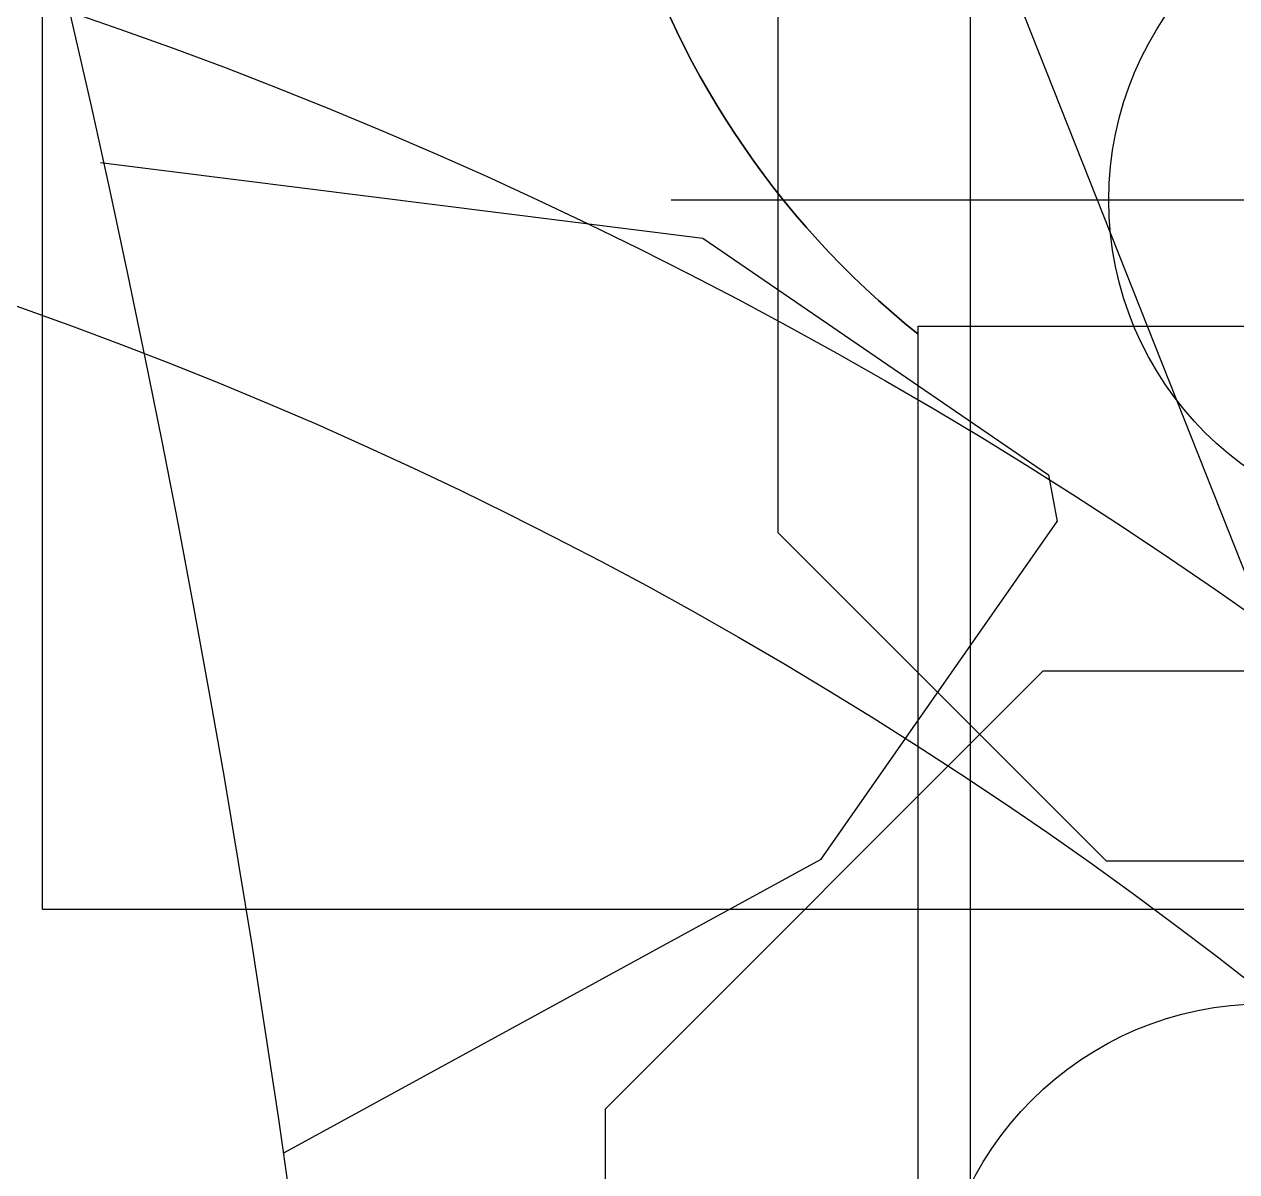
# Model space of a CAD drawing. Extents: x -381 to 213, y -63 to 250.
# Drawn here: x -57.34 to -51.8, y 21.5 to 26.74 of the extents above; entities that cross this region are included whole.
import ezdxf

# ---------------------------------------------------------------- set-up
doc = ezdxf.new("R2010")
doc.units = 0
doc.header["$MEASUREMENT"] = 0
doc.linetypes.add('K5LT_AXLED', pattern=[19.5, 15, -1.5, 1.5, -1.5])
doc.linetypes.add('K5LT_BASIC', pattern=[0])
doc.layers.add('Системный слой', color=7, linetype='Continuous')

# ---------------------------------------------------------------- blocks, each defined once
blk = doc.blocks.new('*U')
at = {"layer": 'Системный слой', "color": 5, "linetype": 'K5LT_BASIC'}
for p, q in [((43.4951, -22.1694), (43.4951, 21.8306)), ((6.6668, 15.7655), (6.6668, 21.2655)), ((10.6669, 9.4283), (10.6669, 18.4283)), ((10.6669, 18.4283), (15.6669, 18.4283)), ((159.4051, 18.0478), (159.4446, 17.8346)), ((159.4051, 18.0478), (159.4446, 17.8346)), ((-63.6167, 17.1792), (-65.6167, 15.1792)), ((-44.6167, 17.1792), (-63.6167, 17.1792)), ((19.6668, 15.7655), (6.6668, 15.7655)), ((42.6167, -4.3208), (42.6167, 15.6792)), ((-65.6167, 15.1792), (-65.6167, -3.8208)), ((44.1167, -5.8208), (42.6167, -4.3208)), ((64.1167, -5.8208), (44.1167, -5.8208))]:
    blk.add_line(p, q, dxfattribs=at)
at = {"layer": 'Системный слой', "color": 30, "linetype": 'K5LT_AXLED'}
blk.add_line((45.6269, -2.8016), (42.1269, -2.8016), dxfattribs=at)
at = {"layer": 'Системный слой', "color": 5, "linetype": 'K5LT_BASIC'}
for points in [[(155.0731, 19.4748), (157.8257, 19.1287), (159.4051, 18.0478)], [(155.0731, 19.4748), (157.8257, 19.1287), (159.4051, 18.0478)], [(155.9103, 14.9516), (158.365, 16.2931), (159.4446, 17.8346)], [(155.9103, 14.9516), (158.365, 16.2931), (159.4446, 17.8346)]]:
    blk.add_lwpolyline(points, dxfattribs=at)
blk = doc.blocks.new('*F')
at = {"layer": 'Системный слой', "color": 5, "linetype": 'K5LT_BASIC'}
blk.add_lwpolyline([(10.6669, 18.3923, -2.849), (15.6669, 18.3932, 2.849), (10.6669, 18.3923, 2.849)], format="xyb", dxfattribs=at)
for centre, radius in [((94.0125, 5.9815), 62.5341), ((94.0125, 5.9815), 62.5341), ((-0.009, -0.1679), 21.15), ((29.0451, 1.3327), 19), ((-0.009, -0.1679), 19.8), ((-62.6064, 14.16), 1.5), ((45.6269, -2.8016), 1.5)]:
    blk.add_circle(centre, radius, dxfattribs=at)
at = {"layer": 'Системный слой'}
blk.add_blockref('*U', (0, 0), dxfattribs=at)
blk.add_blockref('*U', (0, 0), dxfattribs=at)
blk.add_blockref('*U', (0, 0), dxfattribs=at)
blk.add_blockref('*U', (0, 0), dxfattribs=at)
blk.add_blockref('*U', (0, 0), dxfattribs=at)
blk.add_blockref('*U', (0, 0), dxfattribs=at)
blk.add_blockref('*U', (0, 0), dxfattribs=at)
blk.add_blockref('*U', (0, 0), dxfattribs=at)
blk.add_blockref('*U', (0, 0), dxfattribs=at)
blk.add_blockref('*U', (0, 0), dxfattribs=at)
blk.add_blockref('*U', (0, 0), dxfattribs=at)
blk.add_blockref('*U', (0, 0), dxfattribs=at)
blk.add_blockref('*U', (0, 0), dxfattribs=at)
blk.add_blockref('*U', (0, 0), dxfattribs=at)
blk.add_blockref('*U', (0, 0), dxfattribs=at)
blk.add_blockref('*U', (0, 0), dxfattribs=at)
blk.add_blockref('*U', (0, 0), dxfattribs=at)
blk.add_blockref('*U', (0, 0), dxfattribs=at)
blk.add_blockref('*U', (0, 0), dxfattribs=at)
blk.add_blockref('*U', (0, 0), dxfattribs=at)
blk.add_blockref('*U', (0, 0), dxfattribs=at)
blk.add_blockref('*U', (0, 0), dxfattribs=at)
blk.add_blockref('*U', (0, 0), dxfattribs=at)
blk.add_blockref('*U', (0, 0), dxfattribs=at)
blk.add_blockref('*U', (0, 0), dxfattribs=at)
blk.add_blockref('*U', (0, 0), dxfattribs=at)
blk.add_blockref('*U', (0, 0), dxfattribs=at)
blk.add_blockref('*U', (0, 0), dxfattribs=at)
blk.add_blockref('*U', (0, 0), dxfattribs=at)
blk.add_blockref('*U', (0, 0), dxfattribs=at)
blk.add_blockref('*U', (0, 0), dxfattribs=at)
blk.add_blockref('*U', (0, 0), dxfattribs=at)
blk.add_blockref('*U', (0, 0), dxfattribs=at)
blk.add_blockref('*U', (0, 0), dxfattribs=at)
blk.add_blockref('*U', (0, 0), dxfattribs=at)
blk.add_blockref('*U', (0, 0), dxfattribs=at)
blk.add_blockref('*U', (0, 0), dxfattribs=at)
blk.add_blockref('*U', (0, 0), dxfattribs=at)
blk.add_blockref('*U', (0, 0), dxfattribs=at)
blk.add_blockref('*U', (0, 0), dxfattribs=at)
blk.add_blockref('*U', (0, 0), dxfattribs=at)
blk.add_blockref('*U', (0, 0), dxfattribs=at)
blk.add_blockref('*U', (0, 0), dxfattribs=at)
blk.add_blockref('*U', (0, 0), dxfattribs=at)
blk.add_blockref('*U', (0, 0), dxfattribs=at)
blk.add_blockref('*U', (0, 0), dxfattribs=at)
blk.add_blockref('*U', (0, 0), dxfattribs=at)
blk.add_blockref('*U', (0, 0), dxfattribs=at)
blk.add_blockref('*U', (0, 0), dxfattribs=at)
blk.add_blockref('*U', (0, 0), dxfattribs=at)
blk.add_blockref('*U', (0, 0), dxfattribs=at)
blk.add_blockref('*U', (0, 0), dxfattribs=at)
blk.add_blockref('*U', (0, 0), dxfattribs=at)
blk.add_blockref('*U', (0, 0), dxfattribs=at)
blk.add_blockref('*U', (0, 0), dxfattribs=at)
blk.add_blockref('*U', (0, 0), dxfattribs=at)
blk.add_blockref('*U', (0, 0), dxfattribs=at)
blk.add_blockref('*U', (0, 0), dxfattribs=at)
blk.add_blockref('*U', (0, 0), dxfattribs=at)
blk.add_blockref('*U', (0, 0), dxfattribs=at)
blk.add_blockref('*U', (0, 0), dxfattribs=at)
blk.add_blockref('*U', (0, 0), dxfattribs=at)
blk.add_blockref('*U', (0, 0), dxfattribs=at)
blk.add_blockref('*U', (0, 0), dxfattribs=at)
blk.add_blockref('*U', (0, 0), dxfattribs=at)
blk.add_blockref('*U', (0, 0), dxfattribs=at)
blk.add_blockref('*U', (0, 0), dxfattribs=at)
blk.add_blockref('*U', (0, 0), dxfattribs=at)
blk.add_blockref('*U', (0, 0), dxfattribs=at)
blk.add_blockref('*U', (0, 0), dxfattribs=at)
blk.add_blockref('*U', (0, 0), dxfattribs=at)
blk.add_blockref('*U', (0, 0), dxfattribs=at)
blk.add_blockref('*U', (0, 0), dxfattribs=at)
blk.add_blockref('*U', (0, 0), dxfattribs=at)
blk.add_blockref('*U', (0, 0), dxfattribs=at)
blk.add_blockref('*U', (0, 0), dxfattribs=at)
blk.add_blockref('*U', (0, 0), dxfattribs=at)
blk.add_blockref('*U', (0, 0), dxfattribs=at)
blk.add_blockref('*U', (0, 0), dxfattribs=at)
blk.add_blockref('*U', (0, 0), dxfattribs=at)
blk.add_blockref('*U', (0, 0), dxfattribs=at)
blk.add_blockref('*U', (0, 0), dxfattribs=at)
blk.add_blockref('*U', (0, 0), dxfattribs=at)
blk.add_blockref('*U', (0, 0), dxfattribs=at)
blk.add_blockref('*U', (0, 0), dxfattribs=at)
blk.add_blockref('*U', (0, 0), dxfattribs=at)
blk.add_blockref('*U', (0, 0), dxfattribs=at)
blk.add_blockref('*U', (0, 0), dxfattribs=at)
blk.add_blockref('*U', (0, 0), dxfattribs=at)
blk.add_blockref('*U', (0, 0), dxfattribs=at)
blk.add_blockref('*U', (0, 0), dxfattribs=at)
blk.add_blockref('*U', (0, 0), dxfattribs=at)
blk.add_blockref('*U', (0, 0), dxfattribs=at)
blk.add_blockref('*U', (0, 0), dxfattribs=at)
blk.add_blockref('*U', (0, 0), dxfattribs=at)
blk.add_blockref('*U', (0, 0), dxfattribs=at)
blk.add_blockref('*U', (0, 0), dxfattribs=at)
blk.add_blockref('*U', (0, 0), dxfattribs=at)
blk.add_blockref('*U', (0, 0), dxfattribs=at)
blk.add_blockref('*U', (0, 0), dxfattribs=at)
blk.add_blockref('*U', (0, 0), dxfattribs=at)
blk.add_blockref('*U', (0, 0), dxfattribs=at)
blk.add_blockref('*U', (0, 0), dxfattribs=at)
blk.add_blockref('*U', (0, 0), dxfattribs=at)
blk.add_blockref('*U', (0, 0), dxfattribs=at)
blk.add_blockref('*U', (0, 0), dxfattribs=at)
blk.add_blockref('*U', (0, 0), dxfattribs=at)
blk.add_blockref('*U', (0, 0), dxfattribs=at)
blk.add_blockref('*U', (0, 0), dxfattribs=at)
blk.add_blockref('*U', (0, 0), dxfattribs=at)
blk.add_blockref('*U', (0, 0), dxfattribs=at)
blk.add_blockref('*U', (0, 0), dxfattribs=at)
blk.add_blockref('*U', (0, 0), dxfattribs=at)
blk.add_blockref('*U', (0, 0), dxfattribs=at)
blk.add_blockref('*U', (0, 0), dxfattribs=at)
blk.add_blockref('*U', (0, 0), dxfattribs=at)
blk.add_blockref('*U', (0, 0), dxfattribs=at)
blk.add_blockref('*U', (0, 0), dxfattribs=at)
blk.add_blockref('*U', (0, 0), dxfattribs=at)
blk.add_blockref('*U', (0, 0), dxfattribs=at)
blk.add_blockref('*U', (0, 0), dxfattribs=at)
blk.add_blockref('*U', (0, 0), dxfattribs=at)
blk.add_blockref('*U', (0, 0), dxfattribs=at)
blk.add_blockref('*U', (0, 0), dxfattribs=at)
blk.add_blockref('*U', (0, 0), dxfattribs=at)
blk.add_blockref('*U', (0, 0), dxfattribs=at)
blk.add_blockref('*U', (0, 0), dxfattribs=at)
blk.add_blockref('*U', (0, 0), dxfattribs=at)
blk.add_blockref('*U', (0, 0), dxfattribs=at)
blk.add_blockref('*U', (0, 0), dxfattribs=at)
blk.add_blockref('*U', (0, 0), dxfattribs=at)
blk.add_blockref('*U', (0, 0), dxfattribs=at)
blk.add_blockref('*U', (0, 0), dxfattribs=at)
blk.add_blockref('*U', (0, 0), dxfattribs=at)
blk.add_blockref('*U', (0, 0), dxfattribs=at)
blk.add_blockref('*U', (0, 0), dxfattribs=at)
blk.add_blockref('*U', (0, 0), dxfattribs=at)
blk.add_blockref('*U', (0, 0), dxfattribs=at)
blk.add_blockref('*U', (0, 0), dxfattribs=at)
blk.add_blockref('*U', (0, 0), dxfattribs=at)
blk.add_blockref('*U', (0, 0), dxfattribs=at)
blk.add_blockref('*U', (0, 0), dxfattribs=at)
blk.add_blockref('*U', (0, 0), dxfattribs=at)
blk.add_blockref('*U', (0, 0), dxfattribs=at)
blk.add_blockref('*U', (0, 0), dxfattribs=at)
blk.add_blockref('*U', (0, 0), dxfattribs=at)
blk.add_blockref('*U', (0, 0), dxfattribs=at)
blk.add_blockref('*U', (0, 0), dxfattribs=at)
blk.add_blockref('*U', (0, 0), dxfattribs=at)
blk.add_blockref('*U', (0, 0), dxfattribs=at)
blk.add_blockref('*U', (0, 0), dxfattribs=at)
blk.add_blockref('*U', (0, 0), dxfattribs=at)
blk.add_blockref('*U', (0, 0), dxfattribs=at)
blk.add_blockref('*U', (0, 0), dxfattribs=at)
blk.add_blockref('*U', (0, 0), dxfattribs=at)
blk.add_blockref('*U', (0, 0), dxfattribs=at)
blk.add_blockref('*U', (0, 0), dxfattribs=at)
blk.add_blockref('*U', (0, 0), dxfattribs=at)
blk.add_blockref('*U', (0, 0), dxfattribs=at)
blk.add_blockref('*U', (0, 0), dxfattribs=at)
blk.add_blockref('*U', (0, 0), dxfattribs=at)
blk.add_blockref('*U', (0, 0), dxfattribs=at)
blk.add_blockref('*U', (0, 0), dxfattribs=at)
blk.add_blockref('*U', (0, 0), dxfattribs=at)
blk.add_blockref('*U', (0, 0), dxfattribs=at)
blk.add_blockref('*U', (0, 0), dxfattribs=at)
blk.add_blockref('*U', (0, 0), dxfattribs=at)
blk.add_blockref('*U', (0, 0), dxfattribs=at)
blk.add_blockref('*U', (0, 0), dxfattribs=at)
blk.add_blockref('*U', (0, 0), dxfattribs=at)
blk.add_blockref('*U', (0, 0), dxfattribs=at)
blk.add_blockref('*U', (0, 0), dxfattribs=at)
blk.add_blockref('*U', (0, 0), dxfattribs=at)
blk.add_blockref('*U', (0, 0), dxfattribs=at)
blk.add_blockref('*U', (0, 0), dxfattribs=at)
blk.add_blockref('*U', (0, 0), dxfattribs=at)
blk.add_blockref('*U', (0, 0), dxfattribs=at)
blk.add_blockref('*U', (0, 0), dxfattribs=at)
blk.add_blockref('*U', (0, 0), dxfattribs=at)
blk.add_blockref('*U', (0, 0), dxfattribs=at)
blk.add_blockref('*U', (0, 0), dxfattribs=at)
blk.add_blockref('*U', (0, 0), dxfattribs=at)
blk.add_blockref('*U', (0, 0), dxfattribs=at)
blk.add_blockref('*U', (0, 0), dxfattribs=at)
blk.add_blockref('*U', (0, 0), dxfattribs=at)
blk.add_blockref('*U', (0, 0), dxfattribs=at)
blk.add_blockref('*U', (0, 0), dxfattribs=at)
blk.add_blockref('*U', (0, 0), dxfattribs=at)
blk.add_blockref('*U', (0, 0), dxfattribs=at)
blk.add_blockref('*U', (0, 0), dxfattribs=at)
blk.add_blockref('*U', (0, 0), dxfattribs=at)
blk.add_blockref('*U', (0, 0), dxfattribs=at)
blk.add_blockref('*U', (0, 0), dxfattribs=at)
blk.add_blockref('*U', (0, 0), dxfattribs=at)
blk.add_blockref('*U', (0, 0), dxfattribs=at)
blk.add_blockref('*U', (0, 0), dxfattribs=at)
blk.add_blockref('*U', (0, 0), dxfattribs=at)
blk.add_blockref('*U', (0, 0), dxfattribs=at)
blk.add_blockref('*U', (0, 0), dxfattribs=at)
blk.add_blockref('*U', (0, 0), dxfattribs=at)
blk.add_blockref('*U', (0, 0), dxfattribs=at)
blk.add_blockref('*U', (0, 0), dxfattribs=at)
blk.add_blockref('*U', (0, 0), dxfattribs=at)
blk.add_blockref('*U', (0, 0), dxfattribs=at)
blk.add_blockref('*U', (0, 0), dxfattribs=at)
blk.add_blockref('*U', (0, 0), dxfattribs=at)
blk.add_blockref('*U', (0, 0), dxfattribs=at)

msp = doc.modelspace()

# ---------------------------------------------------------------- linework, layer by layer
at = {"layer": 'Системный слой', "color": 5, "linetype": 'K5LT_BASIC'}
msp.add_line((-46.6463, 11.3146), (-80.3161, 96.3083), dxfattribs=at)

# ---------------------------------------------------------------- block references
at = {"layer": 'Системный слой'}
for p in [(-96.5151, 28.7405), (-63.9267, 6.9347), (-212.0681, 6.6367), (10.9271, 6.6087)]:
    msp.add_blockref('*F', p, dxfattribs=at)

doc.saveas('drawing.dxf')
